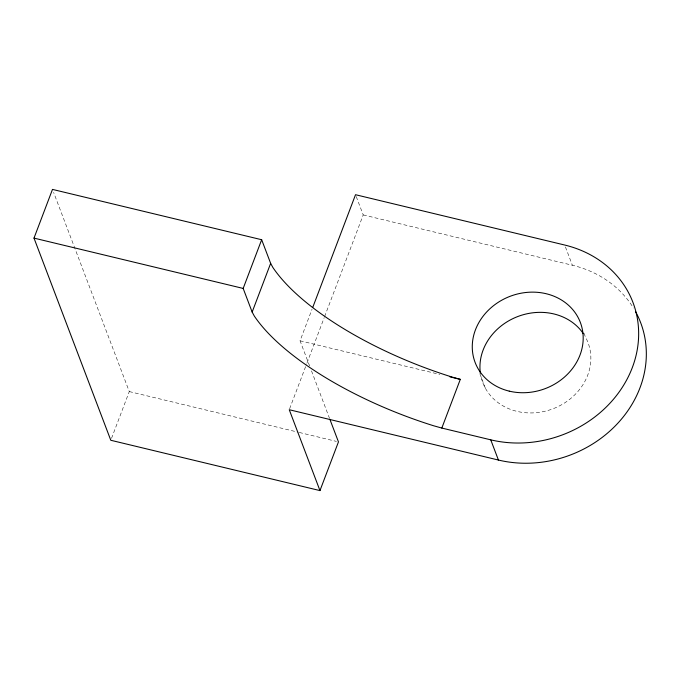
<?xml version="1.0" encoding="UTF-8"?>
<svg xmlns="http://www.w3.org/2000/svg" width="680" height="680" viewBox="0 0 680 680"><rect width="100%" height="100%" fill="white"/><g stroke="black" fill="none" stroke-linecap="round" stroke-linejoin="round"><path stroke-width="0.51" stroke-dasharray="3.4 2.55" d="M111.537 438.319L129.285 391.57L53.618 192.381M309.613 365.959L300.058 340.808L312.052 309.221M289.62 408.756L306.629 363.953M307.003 362.975L324.232 317.594M324.606 316.6L363.214 214.922L355.529 194.709M363.214 214.922L572.381 265.243A112.582 98.753 -20.8 0 1 633.428 308.006M300.058 340.808L439.764 374.416M129.285 391.57L298.274 432.225M299.302 432.471L336.396 441.396M565.437 246.959L572.381 265.243M583.992 333.26L585.454 337.11A56.287 49.377 -20.8 0 1 552.568 408.944A56.287 49.377 -20.8 0 1 480.87 376.1M479.867 373.745L485.35 388.186M311.491 370.889L329.469 418.225"/><path stroke-width="1.02" d="M329.842 419.212L338.462 441.889L319.966 490.594L110.797 440.274L34 238.111L52.487 189.406L261.664 239.725L270.649 263.373L272.833 267.41A199.019 75.412 20.8 0 0 452.192 377.094L460.309 379.363L441.821 428.06L433.695 425.791A199.019 75.412 20.8 0 1 254.346 316.106L252.152 312.077L243.176 288.43L261.664 239.725M252.152 312.077L270.649 263.373M312.808 307.25L355.529 194.709L564.706 245.029A112.582 98.753 -20.8 0 1 632.315 367.591A112.582 98.753 -20.8 0 1 490.748 439.833L441.821 428.06M34 238.111L243.176 288.43M450.033 376.89L460.309 379.363M635.511 311.567A112.582 98.753 -20.8 0 1 617.882 423.164A112.582 98.753 -20.8 0 1 498.423 460.046L289.255 409.725L319.966 490.594M490.748 439.833L498.423 460.046M480.361 373.167A56.287 49.377 -20.8 0 1 517.71 316.557A56.287 49.377 -20.8 0 1 583.38 333.71M509.235 391.136A56.287 49.377 -20.8 0 0 582.259 328.975A56.287 49.377 -20.8 0 0 491.683 307.19A56.287 49.377 -20.8 0 0 509.235 391.136"/></g></svg>
